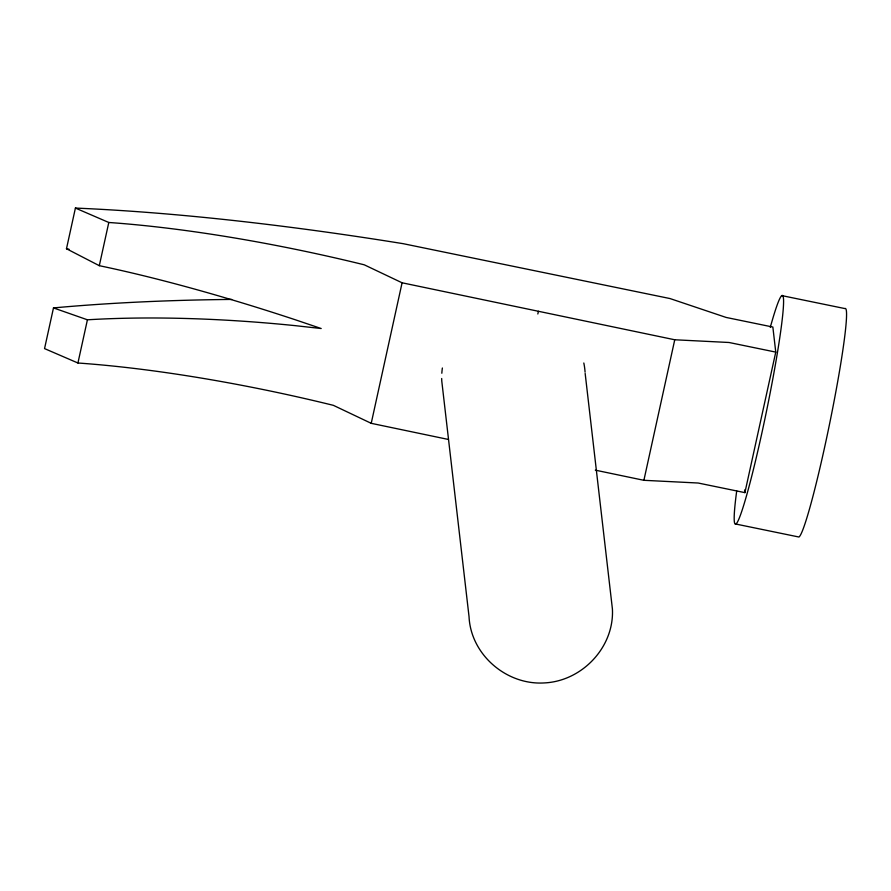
<?xml version="1.0" encoding="UTF-8"?>
<svg xmlns="http://www.w3.org/2000/svg" width="891" height="891" viewBox="0 0 891 891"><rect width="100%" height="100%" fill="white"/><g stroke="black" fill="none" stroke-linecap="round" stroke-linejoin="round"><path stroke-width="1.34" d="M231.682 299.421A849.223 197.613 5.9 0 0 53.482 307.918L44.55 348.604L77.929 363.005A356.768 70.3 12.4 0 1 333.379 405.338L371.224 423.325L448.162 439.408M53.482 307.918L87.418 319.802A361.512 84.122 5.9 0 1 294.876 325.616L321.194 328.523L296.102 320.036A361.512 57.38 18.8 0 0 99.302 265.685L66.48 248.756L75.412 208.071A838.799 165.292 12.4 0 1 403.222 243.689L669.987 298.552L726.132 317.441L772.853 327.042L775.76 352.101L744.898 492.634L698.165 483.022L643.892 480.305L595.299 470.147M77.929 363.005L87.418 319.802M99.302 265.685L108.791 222.483L75.412 208.071M371.224 423.325L402.086 282.792L364.241 264.805A356.768 70.3 12.4 0 0 108.791 222.483M537.83 313.988L538.42 311.282M643.892 480.305L674.754 339.772L729.027 342.489L775.76 352.101M781.864 295.623L844.891 308.576A116.743 7.741 -78.4 0 1 830.947 417.155A116.743 7.741 -78.4 0 1 798.915 537.017L735.888 524.053M402.086 282.792L674.754 339.772M744.586 489.994L744.898 492.634M585.153 373.407L612.407 608.932C614.478 647.066 582.113 681.192 544.29 682.929C506.556 685.29 470.804 654.751 469.034 616.639L441.78 381.125A71.792 70.233 -6.6 0 1 441.691 378.508M441.825 373.251A71.792 70.233 -6.6 0 1 442.37 367.994M583.817 362.993A71.792 70.233 -6.6 0 1 585.075 372.115M770.281 327.365A116.743 7.741 -78.4 0 1 780.884 329.971A116.743 7.741 -78.4 0 1 747.816 491.052A116.743 7.741 -78.4 0 1 736.701 490.974M66.469 248.756A849.223 134.786 18.8 0 1 69.041 249.235"/></g></svg>
